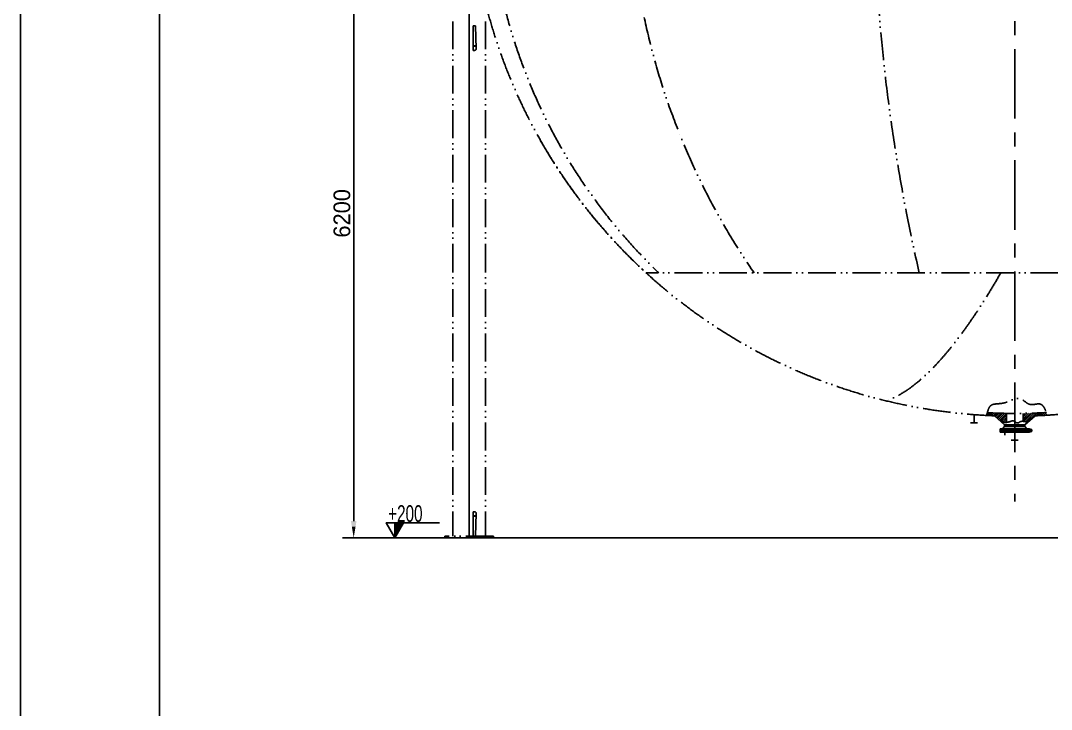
# Model space of a CAD drawing. Header units: millimetres. Extents: x 498745 to 743872, y 17439 to 118325.
# Drawn here: x 647143 to 655486, y 74692 to 80268 of the extents above; entities that cross this region are included whole.
import ezdxf

# ---------------------------------------------------------------- set-up
doc = ezdxf.new("R2010")
doc.units = ezdxf.units.MM
doc.header["$LTSCALE"] = 45
doc.linetypes.add('CENTER', pattern=[2, 1.25, -0.25, 0.25, -0.25])
doc.linetypes.add('DIVIDE-S', pattern=[16, 10, -2, 0, -2, 0, -2])
doc.styles.add('HGCAD', font='HGCAD.SHX', dxfattribs={"width": 0.75, "bigfont": 'HGCADHZ.SHX'})

msp = doc.modelspace()

# ---------------------------------------------------------------- hatches: boundary and pattern name
at = {"linetype": 'DIVIDE-S', "ltscale": 0.5}
h = msp.add_hatch(dxfattribs=at)
h.set_pattern_fill('ANSI31', color=3, scale=3.295125, style=0)
h.set_pattern_definition([(315, (646334.999, 98558.62), (-7.3977666, -7.3977666), [])])
edge = h.paths.add_edge_path()
edge.add_arc((655189.24, 81481.53), 4415.47, 267.03747, 267.363322, ccw=False)
edge.add_spline(control_points=[(654961.04, 77071.96), (654962.86, 77079.18), (654964.77, 77086.45), (654966.88, 77093.85)], knot_values=[59.5071273, 59.5071273, 59.5071273, 59.5071273, 128.332056, 128.332056, 128.332056, 128.332056], degree=3, periodic=0)
edge.add_arc((655189.24, 81481.53), 4393.31, 267.098877, 267.385507)
edge.add_line((654988.84, 77092.79), (654995.93, 77083.54))
edge.add_line((654995.93, 77083.54), (654986.12, 77070.73))
edge = h.paths.add_edge_path()
edge.add_arc((655189.24, 81481.53), 4415.47, 272.636678, 273.424918, ccw=False)
edge.add_line((655392.36, 77070.73), (655382.55, 77083.54))
edge.add_line((655382.55, 77083.54), (655389.64, 77092.79))
edge.add_arc((655189.24, 81481.53), 4393.31, 272.614493, 273.338821)
edge.add_spline(control_points=[(655445.11, 77095.68), (655447.78, 77088.48), (655450.38, 77081.16), (655453.02, 77073.95)], knot_values=[1870.2694006, 1870.2694006, 1870.2694006, 1870.2694006, 1931.0824435, 1931.0824435, 1931.0824435, 1931.0824435], degree=3, periodic=0)
h = msp.add_hatch(dxfattribs=at)
h.set_pattern_fill('ANSI37', color=3, scale=0.329512, style=0)
h.set_pattern_definition([(315, (646334.9993, 98558.6199), (-0.73977666, -0.73977666), []), (225, (646334.9993, 98558.6199), (-0.73977666, 0.73977666), [])])
h.paths.add_polyline_path([(654995.93, 77083.54), (654988.84, 77092.79, 0.0007817), (655002.56, 77092.19)])
h.paths.add_polyline_path([(655006.42, 77069.85, -0.0011508), (654986.12, 77070.73), (654995.93, 77083.54)])
h = msp.add_hatch(dxfattribs=at)
h.set_pattern_fill('ANSI31', color=3, scale=3.295125, angle=90, style=0)
h.set_pattern_definition([(225, (646334.999, 98558.62), (-7.3977666, 7.3977666), [])])
edge = h.paths.add_edge_path()
edge.add_spline(control_points=[(655122.06, 77015.84), (655117.01, 77015.17), (655105.11, 77014.27), (655091.77, 77021.11), (655082.44, 77019.73), (655079.94, 77019.23)], knot_values=[90.7003718, 90.7003718, 90.7003718, 90.7003718, 136.6153457, 197.5209805, 219.6917825, 219.6917825, 219.6917825, 219.6917825], degree=3, periodic=0)
edge.add_line((655079.94, 77019.23), (655024.48, 77069.13))
edge.add_arc((655189.24, 81481.53), 4415.47, 267.627076, 267.861601, ccw=False)
edge.add_line((655006.42, 77069.85), (654995.93, 77083.54))
edge.add_line((654995.93, 77083.54), (655002.56, 77092.19))
edge.add_arc((655189.24, 81481.53), 4393.31, 267.56467, 269.123824)
edge.add_line((655122.06, 77088.73), (655122.06, 77015.84))
edge = h.paths.add_edge_path()
edge.add_spline(control_points=[(655292.9, 77014.15), (655286.87, 77016.57), (655275.27, 77021.21), (655262.38, 77023.88), (655256.42, 77024.34)], knot_values=[651.3101775, 651.3101775, 651.3101775, 651.3101775, 709.489765, 760.7940688, 760.7940688, 760.7940688, 760.7940688], degree=3, periodic=0)
edge.add_line((655256.42, 77024.34), (655256.42, 77088.73))
edge.add_arc((655189.24, 81481.53), 4393.31, 270.876176, 272.43533)
edge.add_line((655375.92, 77092.19), (655382.55, 77083.54))
edge.add_line((655382.55, 77083.54), (655372.06, 77069.85))
edge.add_arc((655189.24, 81481.53), 4415.47, 272.138399, 272.372924, ccw=False)
edge.add_line((655354, 77069.13), (655292.9, 77014.15))
h = msp.add_hatch(dxfattribs=at)
h.set_pattern_fill('ANSI37', color=3, scale=0.329512, style=0)
h.set_pattern_definition([(225, (664043.4812, 98558.6199), (0.73977666, -0.73977666), []), (315, (664043.4812, 98558.6199), (0.73977666, 0.73977666), [])])
h.paths.add_polyline_path([(655382.55, 77083.54), (655389.64, 77092.79, -0.0007817), (655375.92, 77092.19)])
h.paths.add_polyline_path([(655372.06, 77069.85, 0.0011508), (655392.36, 77070.73), (655382.55, 77083.54)])
h = msp.add_hatch()
h.set_pattern_fill('ANSI37', color=256, scale=0.5625, style=0)
h.set_pattern_definition([(45, (-177392.969, -16569.2465), (-1.262848517, 1.262848517), []), (135, (-177392.969, -16569.2465), (-1.262848517, -1.262848517), [])])
h.paths.add_polyline_path([(650242.82, 76203.37), (650172.47, 76203.37), (650172.47, 76081.53)])

# ---------------------------------------------------------------- linework, layer by layer
at = {"color": 7, "ltscale": 2}
msp.add_line((647143.36, 61390.11), (647143.36, 88120.11), dxfattribs=at)
msp.add_line((647143.36, 61390.11), (647143.36, 88120.11), dxfattribs=at)
at = {"color": 4, "ltscale": 2}
msp.add_line((648268.36, 61840.11), (648268.36, 87670.11), dxfattribs=at)
at = {"color": 1, "linetype": 'CENTER', "ltscale": 10}
msp.add_line((655189.24, 86337.97), (655189.24, 76374.67), dxfattribs=at)
at = {"color": 1, "linetype": 'CENTER', "ltscale": 100}
for p, q in [((650773.77, 81692.55), (650773.77, 76081.53)), ((650324.43, 76081.53), (660090.97, 76081.53))]:
    msp.add_line(p, q, dxfattribs=at)
for p, q in [((649839.07, 81346.53), (649839.07, 76216.53)), ((650172.47, 76081.53), (650172.47, 76203.37)), ((649839.07, 76081.53), (649749.07, 76081.53)), ((649779.07, 76081.53), (649929.07, 76081.53)), ((650576.07, 76081.53), (649779.07, 76081.53))]:
    msp.add_line(p, q)
at = {"color": 3, "linetype": 'DIVIDE-S', "ltscale": 0.5}
for p, q in [((650641.97, 80262.33), (650641.97, 78454.7)), ((650905.58, 80262.33), (650905.58, 78454.7)), ((650805.35, 80224.85), (650824.69, 80224.85)), ((650805.35, 80027.14), (650805.35, 80224.85)), ((650824.69, 80224.85), (650830.85, 80038.53)), ((650814.41, 80027.14), (650805.35, 80027.14)), ((650814.41, 80027.14), (650805.35, 80027.14)), ((650821.08, 80060.09), (650813.07, 80060.09)), ((650817.13, 80055.5), (650817.13, 80068.15)), ((650641.97, 78454.7), (650641.97, 76094.71)), ((650905.58, 78454.7), (650905.58, 76094.71)), ((657703.62, 78225.85), (652206.26, 78226.04)), ((654986.12, 77070.73), (655002.56, 77092.19)), ((655006.42, 77069.85), (654988.84, 77092.79)), ((655122.06, 77015.84), (655122.06, 77088.73)), ((655256.42, 77024.34), (655256.42, 77088.73)), ((655372.06, 77069.85), (655389.64, 77092.79)), ((655392.36, 77070.73), (655375.92, 77092.19)), ((654859.73, 77012.47), (654831.5, 77012.47)), ((654859.73, 77012.47), (654859.73, 77078.37)), ((654859.73, 77012.47), (654887.95, 77012.47)), ((655106.86, 76995), (655024.48, 77069.13)), ((655271.62, 76995), (655354, 77069.13)), ((655189.24, 76964.57), (655071.27, 76964.57)), ((655071.27, 76950.73), (655071.27, 76964.57)), ((655189.24, 76950.73), (655071.27, 76950.73)), ((655189.24, 76950.73), (655071.27, 76950.73)), ((655071.27, 76950.73), (655071.27, 76936.89)), ((655189.24, 76936.89), (655071.27, 76936.89)), ((655106.86, 76982.03), (655090.54, 76964.57)), ((655106.86, 76995), (655271.62, 76995)), ((655106.86, 76982.03), (655106.86, 76995)), ((655189.24, 76982.03), (655106.86, 76982.03)), ((655108.38, 76936.89), (655108.38, 76912.8)), ((655189.24, 76982.03), (655271.62, 76982.03)), ((655189.24, 76964.57), (655307.21, 76964.57)), ((655189.24, 76950.73), (655307.21, 76950.73)), ((655189.24, 76950.73), (655307.21, 76950.73)), ((655189.24, 76936.89), (655307.21, 76936.89)), ((655189.24, 76870.99), (655189.24, 76936.89)), ((655271.62, 76982.03), (655271.62, 76995)), ((655271.62, 76982.03), (655287.94, 76964.57)), ((655307.21, 76950.73), (655307.21, 76964.57)), ((655307.21, 76964.57), (655323.86, 76958.19)), ((655307.21, 76950.73), (655307.21, 76964.57)), ((655307.21, 76950.73), (655307.21, 76936.89)), ((655307.21, 76950.73), (655316.38, 76944.22)), ((655307.21, 76950.73), (655307.21, 76936.89)), ((655307.21, 76936.89), (655323.86, 76943.27)), ((655321, 76945.28), (655321, 76957.6)), ((655189.24, 76870.99), (655161.02, 76870.99)), ((655189.24, 76870.99), (655217.46, 76870.99)), ((650805.35, 76292.42), (650805.35, 76094.71)), ((650814.41, 76292.42), (650805.35, 76292.42)), ((650821.08, 76259.46), (650813.07, 76259.46)), ((650817.13, 76264.06), (650817.13, 76251.4)), ((650824.69, 76094.71), (650830.85, 76281.03)), ((650971.48, 76094.71), (650576.07, 76094.71)), ((650576.07, 76094.71), (650576.07, 76081.53)), ((650971.48, 76094.71), (650971.48, 76081.53)), ((650971.48, 76081.53), (650576.07, 76081.53))]:
    msp.add_line(p, q, dxfattribs=at)
at = {"ltscale": 2}
msp.add_line((650242.82, 76203.37), (650244.86, 76203.37), dxfattribs=at)
at = {"linetype": 'Continuous'}
msp.add_line((650244.86, 76203.37), (650534.45, 76203.37), dxfattribs=at)
msp.add_lwpolyline([(650172.47, 76081.53), (650242.82, 76203.37), (650102.12, 76203.37)], close=True)
at = {"color": 3, "linetype": 'DIVIDE-S', "ltscale": 0.5}
msp.add_circle((655321, 76950.73), 4.85, dxfattribs=at)
for centre, radius, start, end in [((655189.24, 81481.53), 4415.47, 129.466343, 267.861601), ((655443.82, 81481.4), 4520.28, 133.928067, 226.071933), ((657802.24, 81481.41), 5735.89, 163.173652, 214.581256), ((668522.37, 81481.43), 14476.62, 179.490969, 192.995891), ((650814.97, 80043.9), 16.76, 268.107416, 344.325584), ((655189.24, 81481.53), 4415.47, 209.413691, 229.20901), ((655189.24, 81481.53), 4415.47, 272.138399, 304.711677), ((655189.24, 81481.53), 4393.31, 267.098877, 273.338821), ((655321, 76950.73), 7.99, 234.62648, 69.030493), ((650814.97, 76275.66), 16.76, 15.674416, 91.892584)]:
    msp.add_arc(centre, radius, start, end, dxfattribs=at)
at = {"color": 3, "linetype": 'DIVIDE-S', "ltscale": 0.5, "extrusion": (0, 0, -1)}
msp.add_ellipse((655189.24, 81617.58), major_axis=(-1229.61, -4432.61), ratio=0.2488009, start_param=5.5118912, end_param=6.1274236, dxfattribs=at)
at = {"color": 3, "linetype": 'DIVIDE-S', "ltscale": 0.5}
for points, knots in [([(654961.04, 77071.96), (654963.95, 77083.5), (654971.59, 77111.88), (654990.43, 77162.12), (655061.49, 77166.27), (655136.49, 77175.75), (655233.92, 77237.7), (655302.15, 77139.13), (655415.34, 77188.76), (655438.4, 77113.84), (655453.02, 77073.95)], [59.5071273, 59.5071273, 59.5071273, 59.5071273, 169.5592533, 326.6747065, 495.6203592, 745.8974741, 1063.9493378, 1346.0032127, 1594.9485805, 1931.0824435, 1931.0824435, 1931.0824435, 1931.0824435]), ([(655079.94, 77019.23), (655082.44, 77019.73), (655091.77, 77021.11), (655106.51, 77013.56), (655128.43, 77016.7), (655150.83, 77020.51), (655179.81, 77035.23), (655198.81, 77009.44), (655220.51, 77011.26), (655238.2, 77027.11), (655266.1, 77024.88), (655286.87, 77016.57), (655292.9, 77014.15)], [90.7003718, 90.7003718, 90.7003718, 90.7003718, 112.8711738, 173.7768085, 233.2314539, 307.8988901, 388.4349553, 489.8976999, 541.4748673, 564.6922982, 702.6144812, 760.7940688, 760.7940688, 760.7940688, 760.7940688])]:
    msp.add_open_spline(points, degree=3, knots=knots, dxfattribs=at)
for points in [[(649816.57, 76216.53), (649861.57, 76216.53), (649839.07, 76081.53)], [(649824.07, 76171.53), (649854.07, 76171.53), (649839.07, 76081.53)]]:
    msp.add_solid(points)

# ---------------------------------------------------------------- texts
at = {"style": 'HGCAD'}
msp.add_text('6200', height=135, rotation=90, dxfattribs=at).set_placement((649810.95, 78511.53))
at = {"style": 'HGCAD', "width": 0.7}
msp.add_text('+200', height=135, dxfattribs=at).set_placement((650117.91, 76210.29))

doc.saveas('drawing.dxf')
